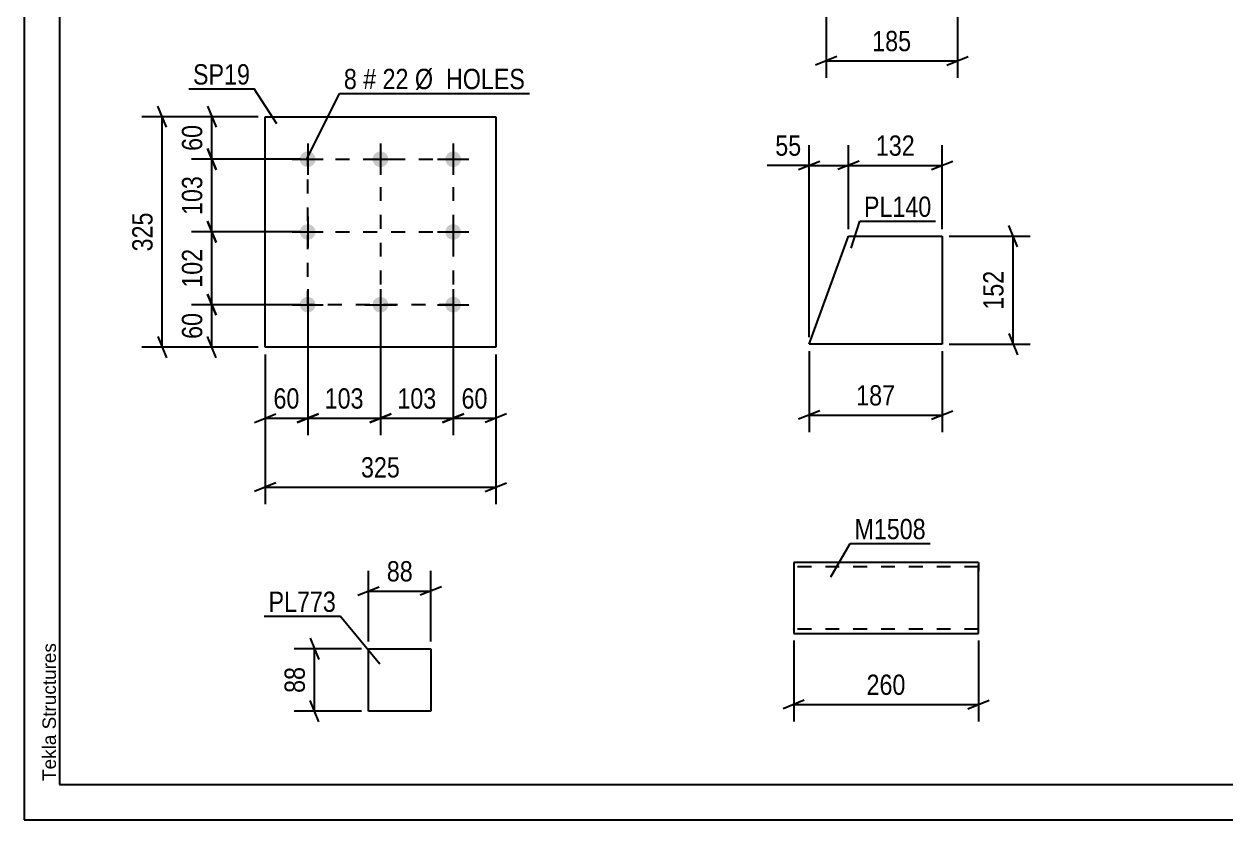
# Model space of a CAD drawing. Header units: millimetres. Extents: x 0 to 594, y 0 to 420.
# Drawn here: x 0 to 169.4, y 0 to 112.2 of the extents above; entities that cross this region are included whole.
import ezdxf

# ---------------------------------------------------------------- set-up
doc = ezdxf.new("R2010")
doc.units = ezdxf.units.MM
doc.linetypes.add('DXK_LINE_DOT2', pattern=[3.9198, 1.9599, -1.9599])
doc.styles.add('Arial', font='ARIAL.TTF', dxfattribs={"height": 0.2})
doc.styles.add('Arial Narrow', font='ARIALN.TTF', dxfattribs={"height": 0.2})

# ---------------------------------------------------------------- blocks, each defined once
blk = doc.blocks.new('Unknown-284936435-1134')
at = {"color": 5, "linetype": 'Continuous'}
for p, q in [((0, 420), (0, 0)), ((5, 415), (5, 5)), ((5, 5), (589, 5)), ((0, 0), (594, 0))]:
    blk.add_line(p, q, dxfattribs=at)
at = {"color": 174, "linetype": 'Continuous', "style": 'Arial'}
blk.add_text('Tekla Structures', height=1.9102, rotation=90, dxfattribs=at).set_placement((4.5, 5.5))
blk = doc.blocks.new('Part-284936435-8211 - 8210')
at = {"color": 2, "linetype": 'Continuous'}
for p, q in [((134.48, 36.28), (108.45, 36.28)), ((108.45, 36.28), (108.45, 26.37)), ((134.48, 36.28), (134.48, 36.19)), ((134.48, 36.19), (134.48, 35.08)), ((134.48, 27.48), (134.48, 35.08)), ((134.48, 26.28), (134.48, 27.48)), ((108.45, 26.37), (108.45, 26.28)), ((108.45, 26.28), (134.48, 26.28))]:
    blk.add_line(p, q, dxfattribs=at)
at = {"color": 7, "linetype": 'DXK_LINE_DOT2'}
for p, q in [((134.48, 35.68), (108.45, 35.68)), ((134.48, 35.08), (134.48, 35.93)), ((134.48, 26.93), (134.48, 27.25)), ((108.45, 26.88), (108.45, 26.93)), ((134.48, 26.88), (108.45, 26.88)), ((134.48, 26.88), (134.48, 26.93))]:
    blk.add_line(p, q, dxfattribs=at)
blk = doc.blocks.new('Part-284936435-8034 - 8033')
at = {"color": 2, "linetype": 'Continuous'}
for p, q in [((33.97, 66.63), (33.97, 99.13)), ((33.97, 99.13), (66.47, 99.13)), ((66.47, 99.13), (66.47, 66.63)), ((66.47, 66.63), (33.97, 66.63))]:
    blk.add_line(p, q, dxfattribs=at)
blk = doc.blocks.new('Bolt-284936435-8035 - 8033')
at = {"linetype": 'Continuous'}
for points in [[(39.97, 94.23, -1), (39.97, 92.03, -1)], [(50.22, 94.23, -1), (50.22, 92.03, -1)], [(60.47, 94.23, -1), (60.47, 92.03, -1)], [(39.97, 83.98, -1), (39.97, 81.78, -1)], [(60.47, 83.98, -1), (60.47, 81.78, -1)], [(39.97, 73.73, -1), (39.97, 71.53, -1)], [(50.22, 73.73, -1), (50.22, 71.53, -1)], [(60.47, 73.73, -1), (60.47, 71.53, -1)]]:
    blk.add_hatch(color=1, dxfattribs=at).paths.add_polyline_path(points)
at = {"color": 1, "linetype": 'Continuous'}
for p, q in [((39.97, 95.33), (39.97, 90.93)), ((50.22, 95.33), (50.22, 90.93)), ((60.47, 95.33), (60.47, 90.93)), ((37.77, 93.13), (42.17, 93.13)), ((48.02, 93.13), (52.42, 93.13)), ((58.27, 93.13), (62.67, 93.13)), ((39.97, 85.08), (39.97, 80.68)), ((60.47, 85.08), (60.47, 80.68)), ((37.77, 82.88), (42.17, 82.88)), ((58.27, 82.88), (62.67, 82.88)), ((39.97, 74.83), (39.97, 70.43)), ((50.22, 74.83), (50.22, 70.43)), ((60.47, 74.83), (60.47, 70.43)), ((37.77, 72.63), (42.17, 72.63)), ((48.02, 72.63), (52.42, 72.63)), ((58.27, 72.63), (62.67, 72.63))]:
    blk.add_line(p, q, dxfattribs=at)
blk = doc.blocks.new('Part-284936435-8107 - 8106')
at = {"color": 2, "linetype": 'Continuous'}
for p, q in [((110.64, 67.07), (116.17, 82.27)), ((116.17, 82.27), (129.37, 82.27)), ((129.37, 82.27), (129.37, 67.07)), ((129.37, 67.07), (110.64, 67.07))]:
    blk.add_line(p, q, dxfattribs=at)
blk = doc.blocks.new('Part-284936435-8189 - 8188')
at = {"color": 2, "linetype": 'Continuous'}
for p, q in [((48.54, 15.34), (48.54, 24.14)), ((48.54, 24.14), (57.34, 24.14)), ((57.34, 24.14), (57.34, 15.34)), ((57.34, 15.34), (48.54, 15.34))]:
    blk.add_line(p, q, dxfattribs=at)
blk = doc.blocks.new('Rectangle-284936435-11550 - 8033')
at = {"color": 1, "linetype": 'DXK_LINE_DOT2'}
blk.add_lwpolyline([(39.97, 93.13), (60.47, 93.13), (60.47, 72.63), (39.97, 72.63), (39.97, 93.13)], close=True, dxfattribs=at)
blk = doc.blocks.new('Line-284936435-11560 - 8033')
at = {"color": 1, "linetype": 'DXK_LINE_DOT2'}
blk.add_line((50.22, 93.13), (50.22, 72.63), dxfattribs=at)
blk = doc.blocks.new('Line-284936435-11567 - 8033')
at = {"color": 1, "linetype": 'DXK_LINE_DOT2'}
blk.add_line((39.97, 82.88), (60.47, 82.88), dxfattribs=at)
blk = doc.blocks.new('StraightDimension-284936435-8933 - 8210')
at = {"color": 7, "linetype": 'Continuous'}
for p, q in [((108.45, 25.28), (108.45, 13.88)), ((134.48, 25.28), (134.48, 13.88)), ((109.95, 16.88), (106.95, 15.68)), ((108.45, 16.28), (134.48, 16.28)), ((132.98, 15.68), (135.98, 16.88))]:
    blk.add_line(p, q, dxfattribs=at)
at = {"color": 0}
blk.add_wipeout([(124.81, 17.03), (124.81, 21.23), (118.12, 21.23), (118.12, 17.03)], dxfattribs=at)
at = {"color": 3, "style": 'Arial Narrow'}
blk.add_text('260', height=2.863, dxfattribs=at).set_placement((118.72, 17.63))
blk = doc.blocks.new('StraightDimension-284936435-17364 - 8033')
at = {"color": 7, "linetype": 'Continuous'}
for p, q in [((25.86, 94.63), (27.06, 91.63)), ((38.97, 93.13), (23.61, 93.13)), ((26.46, 82.88), (26.46, 93.13)), ((27.06, 81.38), (25.86, 84.38)), ((38.97, 82.88), (23.61, 82.88))]:
    blk.add_line(p, q, dxfattribs=at)
at = {"color": 0}
blk.add_wipeout([(25.71, 91.35), (21.51, 91.35), (21.51, 84.67), (25.71, 84.67)], dxfattribs=at)
at = {"color": 3, "style": 'Arial Narrow'}
blk.add_text('103', height=2.863, rotation=90.0002, dxfattribs=at).set_placement((25.11, 85.27))
blk = doc.blocks.new('StraightDimension-284936435-8545 - 8033')
at = {"color": 7, "linetype": 'Continuous'}
for p, q in [((60.47, 71.63), (60.47, 54.23)), ((66.47, 65.63), (66.47, 54.23)), ((58.97, 56.03), (61.97, 57.23)), ((60.47, 56.63), (66.47, 56.63)), ((67.97, 57.23), (64.97, 56.03))]:
    blk.add_line(p, q, dxfattribs=at)
at = {"color": 0}
blk.add_wipeout([(65.9, 57.38), (65.9, 61.58), (61.05, 61.58), (61.05, 57.38)], dxfattribs=at)
at = {"color": 3, "style": 'Arial Narrow'}
blk.add_text('60', height=2.863, dxfattribs=at).set_placement((61.65, 57.98))
blk = doc.blocks.new('StraightDimension-284936435-8525 - 8033')
at = {"color": 7, "linetype": 'Continuous'}
for p, q in [((25.86, 100.63), (27.06, 97.63)), ((32.97, 99.13), (23.61, 99.13)), ((26.46, 93.13), (26.46, 99.13)), ((27.06, 91.63), (25.86, 94.63)), ((38.97, 93.13), (23.61, 93.13))]:
    blk.add_line(p, q, dxfattribs=at)
at = {"color": 0}
blk.add_wipeout([(25.71, 98.56), (21.51, 98.56), (21.51, 93.71), (25.71, 93.71)], dxfattribs=at)
at = {"color": 3, "style": 'Arial Narrow'}
blk.add_text('60', height=2.863, rotation=90.0002, dxfattribs=at).set_placement((25.11, 94.31))
blk = doc.blocks.new('StraightDimension-284936435-8528 - 8033')
at = {"color": 7, "linetype": 'Continuous'}
for p, q in [((25.86, 74.13), (27.06, 71.13)), ((38.97, 72.63), (23.61, 72.63)), ((26.46, 66.63), (26.46, 72.63)), ((27.06, 65.13), (25.86, 68.13)), ((32.97, 66.63), (23.61, 66.63))]:
    blk.add_line(p, q, dxfattribs=at)
at = {"color": 0}
blk.add_wipeout([(25.71, 72.06), (21.51, 72.06), (21.51, 67.21), (25.71, 67.21)], dxfattribs=at)
at = {"color": 3, "style": 'Arial Narrow'}
blk.add_text('60', height=2.863, rotation=90.0002, dxfattribs=at).set_placement((25.11, 67.81))
blk = doc.blocks.new('StraightDimension-284936435-8541 - 8033')
at = {"color": 7, "linetype": 'Continuous'}
for p, q in [((20.06, 97.63), (18.86, 100.63)), ((32.97, 99.13), (16.61, 99.13)), ((19.46, 66.63), (19.46, 99.13)), ((18.86, 68.13), (20.06, 65.13)), ((32.97, 66.63), (16.61, 66.63))]:
    blk.add_line(p, q, dxfattribs=at)
at = {"color": 0}
blk.add_wipeout([(18.71, 86.23), (14.51, 86.23), (14.51, 79.54), (18.71, 79.54)], dxfattribs=at)
at = {"color": 3, "style": 'Arial Narrow'}
blk.add_text('325', height=2.863, rotation=90.0002, dxfattribs=at).set_placement((18.11, 80.14))
blk = doc.blocks.new('StraightDimension-284936435-8548 - 8033')
at = {"color": 7, "linetype": 'Continuous'}
for p, q in [((39.97, 71.63), (39.97, 54.23)), ((33.97, 65.63), (33.97, 54.23)), ((32.47, 56.03), (35.47, 57.23)), ((33.97, 56.63), (39.97, 56.63)), ((41.47, 57.23), (38.47, 56.03))]:
    blk.add_line(p, q, dxfattribs=at)
at = {"color": 0}
blk.add_wipeout([(39.4, 57.38), (39.4, 61.58), (34.55, 61.58), (34.55, 57.38)], dxfattribs=at)
at = {"color": 3, "style": 'Arial Narrow'}
blk.add_text('60', height=2.863, dxfattribs=at).set_placement((35.15, 57.98))
blk = doc.blocks.new('StraightDimension-284936435-8561 - 8033')
at = {"color": 7, "linetype": 'Continuous'}
for p, q in [((33.97, 65.63), (33.97, 44.52)), ((66.47, 65.63), (66.47, 44.52)), ((35.47, 47.52), (32.47, 46.32)), ((64.97, 46.32), (67.97, 47.52)), ((33.97, 46.92), (66.47, 46.92))]:
    blk.add_line(p, q, dxfattribs=at)
at = {"color": 0}
blk.add_wipeout([(53.57, 47.67), (53.57, 51.87), (46.88, 51.87), (46.88, 47.67)], dxfattribs=at)
at = {"color": 3, "style": 'Arial Narrow'}
blk.add_text('325', height=2.863, dxfattribs=at).set_placement((47.48, 48.27))
blk = doc.blocks.new('StraightDimension-284936435-17362 - 8033')
at = {"color": 7, "linetype": 'Continuous'}
for p, q in [((25.86, 84.38), (27.06, 81.38)), ((38.97, 82.88), (23.61, 82.88)), ((26.46, 72.63), (26.46, 82.88)), ((27.06, 71.13), (25.86, 74.13)), ((38.97, 72.63), (23.61, 72.63))]:
    blk.add_line(p, q, dxfattribs=at)
at = {"color": 0}
blk.add_wipeout([(25.71, 81.1), (21.51, 81.1), (21.51, 74.42), (25.71, 74.42)], dxfattribs=at)
at = {"color": 3, "style": 'Arial Narrow'}
blk.add_text('102', height=2.863, rotation=90.0002, dxfattribs=at).set_placement((25.11, 75.02))
blk = doc.blocks.new('StraightDimension-284936435-17366 - 8033')
at = {"color": 7, "linetype": 'Continuous'}
for p, q in [((39.97, 71.63), (39.97, 54.23)), ((50.22, 71.63), (50.22, 54.23)), ((38.47, 56.03), (41.47, 57.23)), ((39.97, 56.63), (50.22, 56.63)), ((51.72, 57.23), (48.72, 56.03))]:
    blk.add_line(p, q, dxfattribs=at)
at = {"color": 0}
blk.add_wipeout([(48.44, 57.38), (48.44, 61.58), (41.76, 61.58), (41.76, 57.38)], dxfattribs=at)
at = {"color": 3, "style": 'Arial Narrow'}
blk.add_text('103', height=2.863, dxfattribs=at).set_placement((42.36, 57.98))
blk = doc.blocks.new('StraightDimension-284936435-17368 - 8033')
at = {"color": 7, "linetype": 'Continuous'}
for p, q in [((50.22, 71.63), (50.22, 54.23)), ((60.47, 71.63), (60.47, 54.23)), ((48.72, 56.03), (51.72, 57.23)), ((50.22, 56.63), (60.47, 56.63)), ((61.97, 57.23), (58.97, 56.03))]:
    blk.add_line(p, q, dxfattribs=at)
at = {"color": 0}
blk.add_wipeout([(58.69, 57.38), (58.69, 61.58), (52.01, 61.58), (52.01, 57.38)], dxfattribs=at)
at = {"color": 3, "style": 'Arial Narrow'}
blk.add_text('103', height=2.863, dxfattribs=at).set_placement((52.61, 57.98))
blk = doc.blocks.new('StraightDimension-284936435-8698 - 8099')
at = {"color": 7, "linetype": 'Continuous'}
for p, q in [((113.01, 116.01), (113.01, 104.61)), ((131.52, 116.01), (131.52, 104.61)), ((114.51, 107.61), (111.51, 106.41)), ((113.01, 107.01), (131.52, 107.01)), ((130.02, 106.41), (133.02, 107.61))]:
    blk.add_line(p, q, dxfattribs=at)
at = {"color": 0}
blk.add_wipeout([(125.61, 107.76), (125.61, 111.96), (118.92, 111.96), (118.92, 107.76)], dxfattribs=at)
at = {"color": 3, "style": 'Arial Narrow'}
blk.add_text('185', height=2.863, dxfattribs=at).set_placement((119.52, 108.36))
blk = doc.blocks.new('StraightDimension-284936435-11619 - 8106')
at = {"color": 7, "linetype": 'Continuous'}
for p, q in [((110.64, 68.07), (110.64, 95.12)), ((116.17, 83.27), (116.17, 95.12)), ((109.14, 91.67), (112.14, 92.87)), ((110.64, 92.27), (116.17, 92.27)), ((117.67, 92.87), (114.67, 91.67))]:
    blk.add_line(p, q, dxfattribs=at)
at = {"color": 0}
blk.add_wipeout([(110.12, 93.02), (110.12, 97.22), (105.26, 97.22), (105.26, 93.02)], dxfattribs=at)
at = {"color": 7, "linetype": 'Continuous'}
blk.add_line((110.64, 92.27), (104.73, 92.27), dxfattribs=at)
blk.add_line((110.64, 92.27), (104.73, 92.27), dxfattribs=at)
at = {"color": 3, "style": 'Arial Narrow'}
blk.add_text('55', height=2.863, dxfattribs=at).set_placement((105.86, 93.62))
blk = doc.blocks.new('StraightDimension-284936435-8703 - 8106')
at = {"color": 7, "linetype": 'Continuous'}
for p, q in [((139.97, 80.77), (138.77, 83.77)), ((130.37, 82.27), (141.77, 82.27)), ((139.37, 67.07), (139.37, 82.27)), ((138.77, 68.57), (139.97, 65.57)), ((130.37, 67.07), (141.77, 67.07))]:
    blk.add_line(p, q, dxfattribs=at)
at = {"color": 0}
blk.add_wipeout([(138.62, 78.01), (134.42, 78.01), (134.42, 71.33), (138.62, 71.33)], dxfattribs=at)
at = {"color": 3, "style": 'Arial Narrow'}
blk.add_text('152', height=2.863, rotation=90.0002, dxfattribs=at).set_placement((138.02, 71.93))
blk = doc.blocks.new('StraightDimension-284936435-8711 - 8106')
at = {"color": 7, "linetype": 'Continuous'}
for p, q in [((110.64, 66.07), (110.64, 54.67)), ((129.37, 66.07), (129.37, 54.67)), ((112.14, 57.67), (109.14, 56.47)), ((127.87, 56.47), (130.87, 57.67)), ((110.64, 57.07), (129.37, 57.07))]:
    blk.add_line(p, q, dxfattribs=at)
at = {"color": 0}
blk.add_wipeout([(123.35, 57.82), (123.35, 62.02), (116.66, 62.02), (116.66, 57.82)], dxfattribs=at)
at = {"color": 3, "style": 'Arial Narrow'}
blk.add_text('187', height=2.863, dxfattribs=at).set_placement((117.26, 58.42))
blk = doc.blocks.new('StraightDimension-284936435-11618 - 8106')
at = {"color": 7, "linetype": 'Continuous'}
for p, q in [((116.17, 83.27), (116.17, 95.12)), ((129.37, 83.27), (129.37, 95.12)), ((117.67, 92.87), (114.67, 91.67)), ((116.17, 92.27), (129.37, 92.27)), ((127.87, 91.67), (130.87, 92.87))]:
    blk.add_line(p, q, dxfattribs=at)
at = {"color": 0}
blk.add_wipeout([(126.11, 93.02), (126.11, 97.22), (119.43, 97.22), (119.43, 93.02)], dxfattribs=at)
at = {"color": 3, "style": 'Arial Narrow'}
blk.add_text('132', height=2.863, dxfattribs=at).set_placement((120.03, 93.62))
blk = doc.blocks.new('StraightDimension-284936435-8897 - 8188')
at = {"color": 7, "linetype": 'Continuous'}
for p, q in [((40.32, 25.64), (41.52, 22.64)), ((47.54, 24.14), (38.07, 24.14)), ((40.92, 15.34), (40.92, 24.14)), ((47.54, 15.34), (38.07, 15.34)), ((41.52, 13.84), (40.32, 16.84))]:
    blk.add_line(p, q, dxfattribs=at)
at = {"color": 0}
blk.add_wipeout([(40.17, 22.17), (35.97, 22.17), (35.97, 17.31), (40.17, 17.31)], dxfattribs=at)
at = {"color": 3, "style": 'Arial Narrow'}
blk.add_text('88', height=2.863, rotation=90.0002, dxfattribs=at).set_placement((39.57, 17.91))
blk = doc.blocks.new('StraightDimension-284936435-8901 - 8188')
at = {"color": 7, "linetype": 'Continuous'}
for p, q in [((48.54, 25.14), (48.54, 35.12)), ((57.34, 25.14), (57.34, 35.12)), ((47.04, 31.67), (50.04, 32.87)), ((48.54, 32.27), (57.34, 32.27)), ((58.84, 32.87), (55.84, 31.67))]:
    blk.add_line(p, q, dxfattribs=at)
at = {"color": 0}
blk.add_wipeout([(55.37, 33.02), (55.37, 37.22), (50.52, 37.22), (50.52, 33.02)], dxfattribs=at)
at = {"color": 3, "style": 'Arial Narrow'}
blk.add_text('88', height=2.863, dxfattribs=at).set_placement((51.12, 33.62))
blk = doc.blocks.new('Mark-284936435-9105 - 8210')
at = {"color": 0}
blk.add_wipeout([(127.07, 39.57), (127.07, 42.57), (117.02, 42.57), (117.02, 39.57)], dxfattribs=at)
blk.add_wipeout([(127.07, 39.57), (127.07, 42.57), (117.02, 42.57), (117.02, 39.57)], dxfattribs=at)
at = {"color": 30, "linetype": 'Continuous'}
for p, q in [((113.69, 34.25), (116.42, 38.97)), ((116.42, 38.97), (127.67, 38.97))]:
    blk.add_line(p, q, dxfattribs=at)
at = {"color": 3, "style": 'Arial Narrow'}
blk.add_text('M1508', height=2.863, dxfattribs=at).set_placement((117.02, 39.57))
blk = doc.blocks.new('Mark-284936435-9026 - 8033')
at = {"color": 0}
blk.add_wipeout([(31.84, 103.66), (31.84, 106.66), (23.81, 106.66), (23.81, 103.66)], dxfattribs=at)
blk.add_wipeout([(31.84, 103.66), (31.84, 106.66), (23.81, 106.66), (23.81, 103.66)], dxfattribs=at)
at = {"color": 30, "linetype": 'Continuous'}
for p in [(23.21, 103.06), (35.63, 98.13)]:
    blk.add_line(p, (32.44, 103.06), dxfattribs=at)
at = {"color": 3, "style": 'Arial Narrow'}
blk.add_text('SP19', height=2.863, dxfattribs=at).set_placement((23.81, 103.66))
blk = doc.blocks.new('Mark-284936435-9029 - 8033')
at = {"color": 0}
for points in [[(46.9, 103.01), (46.9, 106.01), (45.07, 106.01), (45.07, 103.01)], [(49.62, 103.01), (49.62, 106.01), (47.8, 106.01), (47.8, 103.01)], [(54.18, 103.01), (54.18, 106.01), (50.52, 106.01), (50.52, 103.01)], [(70.61, 103.01), (70.61, 106.01), (55.08, 106.01), (55.08, 103.01)]]:
    blk.add_wipeout(points, dxfattribs=at)
for points in [[(46.9, 103.01), (46.9, 106.01), (45.07, 106.01), (45.07, 103.01)], [(49.62, 103.01), (49.62, 106.01), (47.8, 106.01), (47.8, 103.01)], [(54.18, 103.01), (54.18, 106.01), (50.52, 106.01), (50.52, 103.01)], [(70.61, 103.01), (70.61, 106.01), (55.08, 106.01), (55.08, 103.01)]]:
    blk.add_wipeout(points, dxfattribs=at)
at = {"color": 7, "linetype": 'Continuous'}
for p, q in [((39.87, 93.13), (44.47, 102.41)), ((44.47, 102.41), (71.21, 102.41))]:
    blk.add_line(p, q, dxfattribs=at)
at = {"color": 3, "style": 'Arial Narrow'}
for s, height, p in [('8', 2.86, (45.07, 103.01)), ('#', 2.86, (47.8, 103.01)), ('22', 2.863, (50.52, 103.01)), ('Ø  HOLES', 2.863, (55.08, 103.01))]:
    blk.add_text(s, height=height, dxfattribs=at).set_placement(p)
blk = doc.blocks.new('Mark-284936435-9061 - 8106')
at = {"color": 0}
blk.add_wipeout([(127.85, 85.01), (127.85, 88.01), (118.35, 88.01), (118.35, 85.01)], dxfattribs=at)
blk.add_wipeout([(127.85, 85.01), (127.85, 88.01), (118.35, 88.01), (118.35, 85.01)], dxfattribs=at)
at = {"color": 30, "linetype": 'Continuous'}
for p, q in [((116.56, 80.6), (117.75, 84.41)), ((117.75, 84.41), (128.45, 84.41))]:
    blk.add_line(p, q, dxfattribs=at)
at = {"color": 3, "style": 'Arial Narrow'}
blk.add_text('PL140', height=2.863, dxfattribs=at).set_placement((118.35, 85.01))
blk = doc.blocks.new('Mark-284936435-9096 - 8188')
at = {"color": 0}
blk.add_wipeout([(43.95, 29.33), (43.95, 32.33), (34.45, 32.33), (34.45, 29.33)], dxfattribs=at)
blk.add_wipeout([(43.95, 29.33), (43.95, 32.33), (34.45, 32.33), (34.45, 29.33)], dxfattribs=at)
at = {"color": 30, "linetype": 'Continuous'}
for p in [(33.85, 28.73), (50.12, 21.97)]:
    blk.add_line(p, (44.55, 28.73), dxfattribs=at)
at = {"color": 3, "style": 'Arial Narrow'}
blk.add_text('PL773', height=2.863, dxfattribs=at).set_placement((34.45, 29.33))

msp = doc.modelspace()

# ---------------------------------------------------------------- block references
for name in ['Unknown-284936435-1134', 'Part-284936435-8034 - 8033', 'Bolt-284936435-8035 - 8033', 'Rectangle-284936435-11550 - 8033', 'Line-284936435-11560 - 8033', 'Line-284936435-11567 - 8033', 'Part-284936435-8107 - 8106', 'Part-284936435-8211 - 8210', 'Part-284936435-8189 - 8188']:
    msp.add_blockref(name, (0, 0))

# ---------------------------------------------------------------- next in the draw order: block references
for name in ['StraightDimension-284936435-8698 - 8099', 'Mark-284936435-9029 - 8033', 'StraightDimension-284936435-11619 - 8106', 'StraightDimension-284936435-17364 - 8033', 'StraightDimension-284936435-8703 - 8106', 'StraightDimension-284936435-8528 - 8033', 'StraightDimension-284936435-8545 - 8033', 'Mark-284936435-9105 - 8210', 'StraightDimension-284936435-8897 - 8188', 'StraightDimension-284936435-8933 - 8210']:
    msp.add_blockref(name, (0, 0))

# ---------------------------------------------------------------- next in the draw order: block references
for name in ['StraightDimension-284936435-8525 - 8033', 'StraightDimension-284936435-11618 - 8106', 'StraightDimension-284936435-8711 - 8106', 'StraightDimension-284936435-8901 - 8188']:
    msp.add_blockref(name, (0, 0))

# ---------------------------------------------------------------- next in the draw order: block references
for name in ['StraightDimension-284936435-8541 - 8033', 'Mark-284936435-9061 - 8106', 'Mark-284936435-9096 - 8188']:
    msp.add_blockref(name, (0, 0))

# ---------------------------------------------------------------- next in the draw order: block references
for name in ['Mark-284936435-9026 - 8033', 'StraightDimension-284936435-8548 - 8033']:
    msp.add_blockref(name, (0, 0))

# ---------------------------------------------------------------- next in the draw order: block references
for name in ['StraightDimension-284936435-17362 - 8033', 'StraightDimension-284936435-8561 - 8033']:
    msp.add_blockref(name, (0, 0))

# ---------------------------------------------------------------- next in the draw order: block references
msp.add_blockref('StraightDimension-284936435-17366 - 8033', (0, 0))

# ---------------------------------------------------------------- next in the draw order: block references
msp.add_blockref('StraightDimension-284936435-17368 - 8033', (0, 0))

doc.saveas('drawing.dxf')
